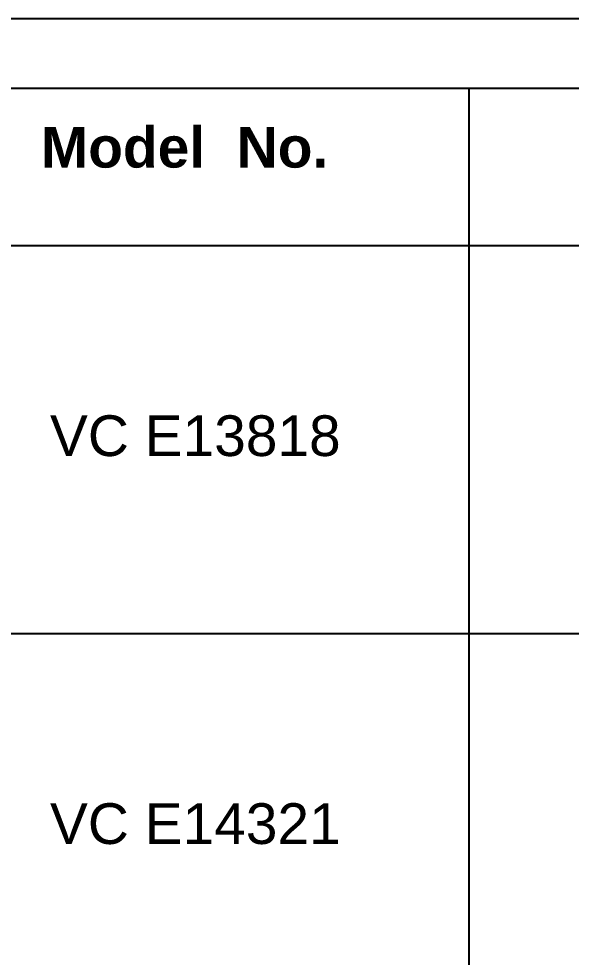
# Model space of a CAD drawing. Header units: inches. Extents: x 3613 to 8393, y -2205 to -794.
# Drawn here: x 4588.4 to 4635.9, y -1648.7 to -1568.1 of the extents above; entities that cross this region are included whole.
import ezdxf

# ---------------------------------------------------------------- set-up
doc = ezdxf.new("R2010")
doc.units = ezdxf.units.IN
doc.header["$MEASUREMENT"] = 0
doc.styles.get("Standard").update_dxf_attribs({"font": 'arial.ttf'})

msp = doc.modelspace()

# ---------------------------------------------------------------- linework, layer by layer
for p, q in [((4956.848, -1574.063), (4547.592, -1574.063)), ((4627.123, -1574.063), (4627.123, -1830.024)), ((4560.41, -1587.557), (4956.848, -1587.557)), ((4560.41, -1620.898), (4956.848, -1620.898))]:
    msp.add_line(p, q)
msp.add_lwpolyline([(4960.886, -1865.063), (4960.886, -1568.063), (4540.886, -1568.063), (4540.886, -1865.063)], close=True)

# ---------------------------------------------------------------- texts
at = {"char_height": 3.5, "width": 34.34827, "attachment_point": 5}
for s, insert in [('{\\fArial|b1|i0|c0|p34;Model  No.}', (4602.663, -1579.13)), ('VC E13818', (4603.587, -1603.922)), ('VC E14321', (4603.587, -1637.264))]:
    msp.add_mtext(s, dxfattribs=dict(at, insert=insert))

doc.saveas('drawing.dxf')
